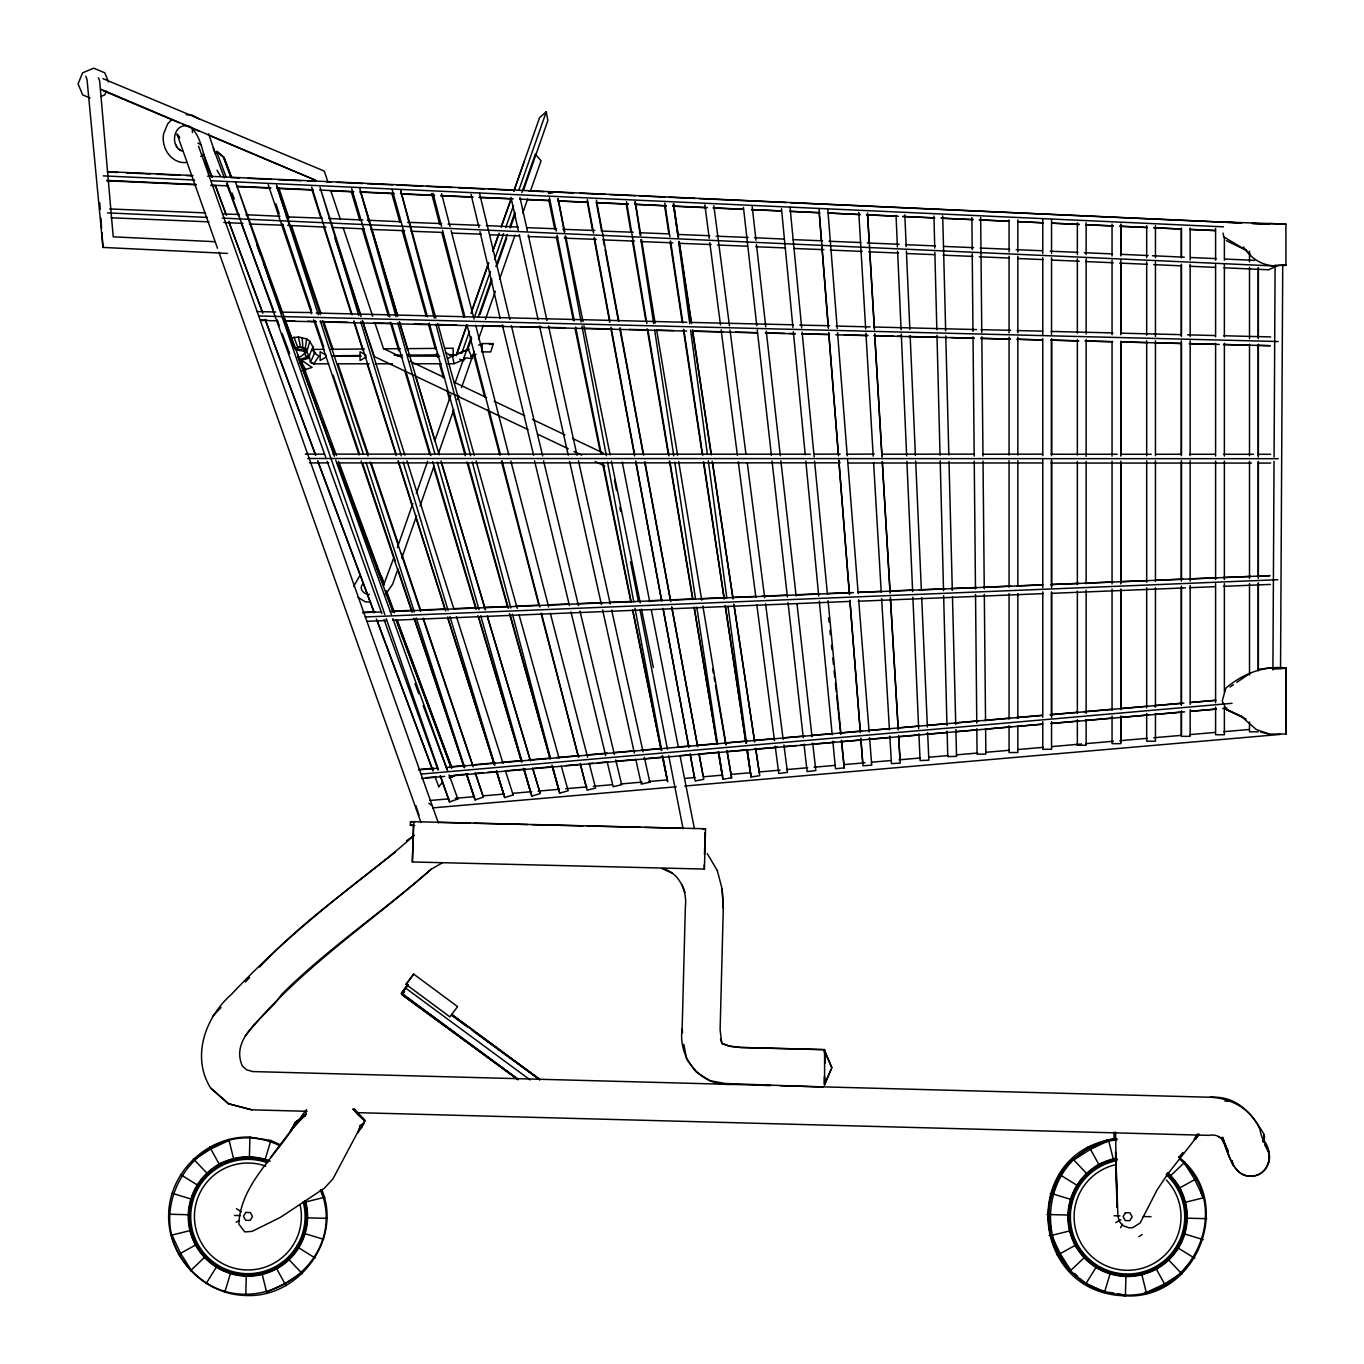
<?xml version="1.0" encoding="UTF-8"?>
<svg xmlns="http://www.w3.org/2000/svg" width="1364" height="1364" viewBox="0 0 1364 1364"><rect width="100%" height="100%" fill="white"/><g stroke="black" fill="none" stroke-linecap="round" stroke-linejoin="round"><path stroke-width="1.5" d="M824.589 1084.209L824.589 1051.184L831.904 1067.688L824.589 1084.209L824.589 1077.816M1009.053 725.648L1009.053 752.536L1017.834 752.536L1017.834 725.648M1009.053 719.254L1009.053 593.579M1009.053 587.185L1009.053 460.691M1009.053 455.116L1009.053 337.147M1009.053 332.884L1009.053 256.193M1009.053 251.931L1009.053 219.979M1017.834 718.453L1017.834 593.579M1017.834 586.384L1017.834 460.691M1017.834 455.116L1017.834 337.147M1017.834 332.884L1017.834 256.193M1017.834 251.931L1017.834 219.979M1042.761 721.641L1042.761 749.296L1051.542 749.296L1051.542 721.641M1042.761 717.379L1042.761 591.84M1042.761 587.594L1042.761 459.924M1042.761 455.661L1042.761 338.63M1042.761 334.368L1042.761 257.779M1042.761 253.516L1042.761 219.468M1051.542 717.379L1051.542 591.84M1051.542 587.594L1051.542 459.924M1051.542 455.661L1051.542 338.63M1086.136 719.766L1086.136 745.256L1077.355 745.256L1077.355 743.926M1086.136 713.389L1086.136 590.186M1086.136 583.826L1086.136 461.424M1086.136 456.36L1086.136 339.534M1086.136 333.975L1086.136 258.819M1086.136 254.574L1086.136 222.707M1112.052 715.947L1112.052 743.636L1120.85 743.636L1120.85 715.947M1112.052 710.371L1112.052 588.992M1112.052 583.928L1112.052 461.22M1112.052 456.156L1112.052 341.153M1112.052 334.76L1112.052 260.234M1112.052 255.972L1112.052 224.037M1120.85 742.306L1120.85 716.765M1120.85 708.24L1120.85 588.992M1120.85 582.599L1120.85 461.22M1120.85 454.826L1120.85 341.972M1120.85 333.447L1120.85 263.184M1120.85 254.659L1120.85 224.855M1146.681 713.508L1146.681 741.215L1155.461 741.215L1155.461 713.508M1146.681 707.933L1146.681 587.816M1146.681 582.24L1146.681 460.81M1146.681 455.729L1146.681 340.693M1146.681 335.118L1146.681 261.871M1146.681 257.608L1146.681 225.657M1181.377 735.026L1181.377 711.633M1181.377 705.256L1181.377 586.162M1181.377 579.785L1181.377 460.691M1181.377 454.314L1181.377 343.728M1181.377 335.22L1181.377 265.042M1181.377 256.534L1181.377 228.896M1190.158 709.502L1190.158 736.355L1181.377 736.355L1181.377 710.832M1190.158 704.455L1190.158 585.361M1190.158 581.098L1190.158 460.691M1190.158 455.627L1190.158 340.795M1190.158 336.533L1190.158 264.224M1190.158 259.978L1190.158 228.078M1224.378 707.081L1224.378 734.736L1215.597 734.736L1215.597 707.081M1224.378 692.179L1224.378 583.673M1224.378 579.427L1224.378 461.083M1224.378 456.019L1224.378 343.268M1224.378 336.874L1224.378 264.548M1224.378 260.285L1224.378 236.893M1249.509 721.965L1249.509 731.803L1258.307 731.803M1249.509 675.112L1249.509 583.536M1249.509 578.455L1249.509 461.322M1249.509 455.747L1249.509 344.188M1249.509 338.613L1249.509 267.514M1249.509 261.939L1249.509 251.283M1258.307 670.048L1258.307 582.718M1258.307 578.455L1258.307 461.322M1258.307 457.059L1258.307 344.188M1258.307 337.795L1258.307 267.514M1258.802 669.366L1269.304 667.951M1114.03 1139.042L1114.047 1132.103M1115.53 1132.137L1117.031 1207.293L1115.53 1151.932M1272.919 669.98L1274.044 461.339M1274.078 457.076L1275.101 265.469M1280.54 668.65L1282.723 265.4M1282.245 265.332L1285.911 265.196L1275.067 265.332M1273.465 669.093L1285.911 668.258L1285.911 734.122L1285.911 667.951C1263.524 665.581 1242.928 673.697 1225.776 688.189L1222.246 701.062L1226.424 709.485L1246.116 719.033M321.768 1189.596C342.586 1239.058 298.972 1298.323 245.776 1295.476L246.321 1274.811M245.776 1295.476C203.389 1294.641 167.278 1256.602 168.659 1214.216C169.511 1171.829 207.55 1135.718 249.919 1137.099L249.39 1157.78L268.333 1161.838M730.916 1084.312C700.721 1086.494 677.755 1058.038 682.153 1028.882L685.359 907.265C687.337 891.033 679.613 873.301 662.921 868.544M722.187 888.987L723.295 908.339L720.107 1029.973L721.761 1043.187L729.535 1046.205L740.413 1047.501L824.589 1049.7L825.169 1063.033M1123.97 1294.709L1123.953 1295.766C1196.45 1301.239 1236.364 1201.837 1178.667 1156.979M1125.965 1275.118L1125.419 1295.8C1028.729 1293.873 1019.471 1151.608 1115.428 1138.752M410.376 825.322L410.479 821.708L413.838 821.674L705.546 828.749L704.387 869.073L412.371 861.963L413.411 825.356L410.376 825.322L414.639 825.425M413.838 821.674L412.371 861.963M704.199 864.964L704.387 869.073M704.489 854.802L705.12 832.415M1263.712 1136.689L1263.354 1142.145L1262.808 1139.247C1273.482 1150.636 1271.367 1173.04 1254.062 1175.99C1231.914 1179.349 1229.186 1150.841 1221.07 1137.542L1223.644 1140.151M482.396 343.558L481.611 351.878L490.75 351.929L493.308 343.609L482.396 343.558L478.645 345.126M328.741 363.83L313.805 363.847L310.463 362.21L309.117 355.987L305.11 349.61L306.627 338.903L298.477 336.993L290.702 338.102M189.647 1212.818L191.83 1199.263L172.052 1193.244M300.592 1118.957L305.485 1115.582L306.457 1109.563M305.434 1223.627L303.865 1233.312L323.66 1239.33M1116.911 1138.787L1108.455 1139.707L1089.324 1147.209L1099.316 1165.299L1087.21 1174.148L1072.991 1159.161C1047.569 1183.458 1041.329 1223.9 1058.089 1254.778L1076.196 1244.803L1074.815 1241.274M1069.615 1211.198L1073.042 1196.126M1184.14 1229.765L1183.509 1233.636L1203.304 1239.637M1184.77 1225.895L1185.384 1222.008M1228.981 1156.689L1222.502 1137.167C1228.163 1152.103 1232.272 1178.888 1253.874 1175.87C1267.787 1173.688 1274.334 1155.12 1264.803 1144.72M1263.49 1141.907L1264.616 1136.706L1263.439 1134.967M306.781 352.065L309.764 341.239L306.627 338.903M364.819 1121.702L364.682 1120.236L361.409 1128.079M224.821 1292.1L230.823 1272.305L240.507 1273.874M264.872 1160.27L270.89 1140.475L280.251 1144.737M1102.982 1292.373L1103.288 1291.367M1118.224 1273.874L1110.466 1272.629L1104.465 1292.407L1085.744 1283.916L1069.342 1270.361M1268.384 1163.287C1273.106 1151.131 1261.206 1141.617 1260.166 1130.074C1252.357 1109.58 1231.249 1098.02 1210.039 1097.253L780.242 1085.71M456.957 352.952L466.778 325.007M472.387 309.031L488.534 263.099M492.745 251.112L498.372 235.137M511.006 199.195L501.168 227.157L511.159 198.82L479.207 197.507M513.802 191.216L524.339 161.259M456.224 355.799L466.88 325.365M471.006 313.567L488.67 263.099M492.813 251.232L499.156 233.125M513.938 190.892L539.564 117.662L546.282 111.763L547.851 120.578L523.64 189.784M546.282 111.763L518.985 189.749M461.765 353.276L469.438 331.35M474.331 317.386L490.375 271.504M494.569 259.552L503.64 233.619M505.72 227.635L513.41 205.691M393.821 557.688L383.455 585.446M397.35 547.629L412.832 503.469M416.361 493.427L427.631 461.305M434.656 441.22L450.853 395.048M455.03 383.131L471.262 336.823M478.27 316.925L491.688 278.614M495.916 266.56L507.169 234.438M509.931 226.629L514.91 212.358M521.883 192.529L535.336 154.132L541.065 160.799L530.494 190.892M467.341 350.667L471.552 338.596M479.992 314.453L491.961 280.268M497.587 264.19L506.743 238.035M510.255 227.993L515.183 213.909M397.538 570.169L392.61 584.218L385.5 594.516M401.749 558.132L416.532 515.984M420.044 505.959L434.11 465.823M438.338 453.786L453.82 409.643M457.332 399.601L458.747 395.594M461.543 387.564L474.229 351.435M478.423 339.397L483.368 325.348M485.465 319.329L495.337 291.231M499.548 279.194L515.029 235.051M522.753 212.972L527.697 198.922M271.214 1156.638L293.874 1126.63L305.741 1114.098L295.408 1122.248L293.874 1126.63C274.386 1157.422 240.456 1185.486 238.819 1224.071L244.77 1231.914L252.084 1231.385L280.643 1217.217L324.359 1188.215L332.952 1178.871L359.891 1128.062M353.702 586.315L359.653 575.949M1053.213 1192.341L1059.589 1175.376L1072.223 1159.877L1089.324 1147.209M442.209 862.901L431.126 869.277C382.159 912.107 327.735 948.526 281.513 994.526C268.231 1015.941 229.084 1036.214 242.4 1066.102L246.543 1069.751L252.579 1071.558L769.637 1085.437M106.29 91.218L104.755 94.9L101.072 96.435M830.932 1069.615L824.436 1085.284L824.436 1076.094M309.117 355.987L312.919 346.882L309.764 341.239M312.919 346.882L314.453 353.259L310.463 362.21L313.873 363.847M195.751 1190.636L198.087 1185.452L206.39 1175.291M292.868 1252.936L299.961 1241.939M1075.395 1190.96L1077.748 1185.776L1086.034 1175.615M1173.705 1251.794L1179.604 1242.263M291.453 1129.75L295.408 1122.248L302.041 1118.395M295.408 1122.248L291.129 1130.159L296.926 1121.396L305.485 1115.582M363.318 583.57C357.862 588.225 364.086 594.875 369.456 594.431M518.013 1079.112L401.698 993.248L407.904 984.638L401.374 993.452L517.894 1079.367M1120.56 1227.651L1122.572 1224.343M206.1 1283.592L217.012 1266.048C203.628 1256.551 191.011 1243.883 190.602 1226.458M1084.261 1283.882L1084.823 1282.995L1080.476 1278.921M1085.744 1283.916L1096.656 1266.372L1101.839 1268.708M313.805 363.847L318.886 356.106L314.453 353.259M291.367 1129.852L296.926 1121.396M1198.615 1134.609L1167.431 1174.421L1157.081 1189.919L1140.134 1222.996L1132.768 1227.651L1129.119 1227.873L1122.862 1225.571L1119.401 1221.513L1117.934 1216.074L1115.667 1156.433M1194.131 1139.111L1197.575 1134.064L1196.518 1135.291M300.029 1118.548L305.434 1110.842M406.046 984.399L413.65 974.101L457.571 1006.598L449.95 1016.896L406.046 984.399L413.667 974.118M408.058 984.655L401.374 993.452L408.007 984.638L405.909 988.32L530.136 1079.913M290.447 1131.029L305.741 1114.098M279.825 1145.675C204.123 1108.881 132.751 1210.039 191.165 1270.089C247.276 1330.77 351.145 1267.224 320.779 1189.954M1117.048 1139.81C1035.293 1148.437 1026.154 1268.691 1104.772 1291.418C1182.486 1316.09 1241.632 1212.272 1179.536 1159.025M1184.378 1269.304L1189.493 1263.03M1178.854 1157.405L1182.912 1152.461M438.714 786.738L442.277 782.561M300.148 1118.702L303.729 1114.541M244.974 1036.333C297.233 970.622 368.689 924.298 431.143 869.277M298.477 357.692C319.057 347.172 279.518 348.246 304.36 351.162M171.745 119.503L167.636 123.936L163.527 133.979A27.024 27.024 0 0 0 165.266 148.574C168.642 156.911 176.877 163.424 186.169 162.538M212.46 1016.538L221.036 1007.536M245.35 982.012L249.629 977.511M259.637 967.042C305.707 917.102 363.949 880.104 414.332 835.211L406.489 840.77M190.414 1270.805L205.401 1256.568L203.185 1253.55M1068.575 1271.078L1070.314 1269.424M1085.045 1256.892L1070.058 1271.129C1045.677 1245.895 1041.261 1205.247 1059.589 1175.376L1058.703 1174.813M1169.954 1176.314L1184.941 1162.094M193.347 1158.837L207.567 1173.841L219.007 1163.799L233.79 1159.451L247.43 1157.985M286.713 1259.995L276.687 1268.776L269.305 1270.941M1087.21 1174.148L1098.651 1164.123L1117.321 1159.349M200.747 156.4L203.406 154.251M395.56 851.989C338.119 896.182 281.069 941.228 231.471 994.356C205.418 1017.033 191.045 1056.691 210.602 1087.995L228.129 1103.681L251.76 1109.836L307.088 1111.302M207.567 1173.841L219.655 1164.992L224.958 1162.912M279.057 1265.383L276.04 1267.599L286.031 1285.689M282.092 1263.166L286.628 1259.842M1161.736 1263.49L1155.683 1267.906L1165.674 1286.013M1230.004 687.03L1233.414 684.694M1236.79 682.375L1250.413 673.049M194.063 1159.605L210.84 1148.982L229.067 1140.389M301.649 1272.97L284.871 1283.592L266.645 1292.185M1073.707 1159.929L1090.484 1149.306L1108.71 1140.713M1181.292 1273.294L1164.515 1283.916L1146.289 1292.492M326.218 357.01L320.131 360.539L320.131 351.742L326.218 355.254M366.132 357.01L360.045 360.539L360.045 351.742L366.132 355.254M447.392 358.766L451.961 356.14L445.875 352.628M178.445 1254.454L196.552 1244.479L200.968 1250.532M1056.623 1254.744L1058.72 1253.584M1180.184 1191.948L1178.803 1188.419L1196.91 1178.445M236.091 1222.246L239.484 1220.405M1115.735 1222.57L1120.833 1219.808M301.973 370.616L312.1 367.428L303.524 361.596L299.432 363.08M447.682 363.728L454.059 363.728L452.49 356.123L467.63 349.44M454.059 363.728L465.073 358.988M470.58 356.618L476.087 354.248M294.931 348.673L299.364 346.797L306.832 348.962M452.49 356.123L469.301 349.048M449.148 777.736L454.042 775.69M449.506 777.736L454.4 775.69M449.847 777.088L453.939 775.4M450.205 777.088L454.604 775.383M449.813 777.719L454.724 775.69M228.487 1161.531L233.79 1159.451L228.811 1139.383M266.884 1293.191L261.922 1273.124L265.451 1271.742M1105.351 1141.412L1088.353 1148.079L1087.841 1147.158M1164.191 1285.979L1145.061 1293.481L1144.805 1292.458M440.18 775.86L449.54 801.913L457.827 798.98L457.383 797.718M466.266 773.678L475.081 799.901L483.402 797.105L475.218 772.894M496.394 771.206L504.731 797.565L513.12 794.922L512.711 793.66M299.483 360.983L309.509 357.965M523.947 769.569L531.807 796.082L540.229 793.592L532.932 769.108M261.922 1273.124L265.622 1272.032M1143.407 1272.902L1156.348 1269.1L1167.789 1259.057L1182.008 1274.044M305.11 349.61L300.438 346.968L295.34 348.059L292.203 343.353M299.483 359.38L308.383 356.839M552.284 766.432L559.7 793.132L568.174 790.779L561.303 766.193M170.943 1235.324L191.011 1230.362L194.472 1239.177M304.683 1202.213L324.768 1197.251M1049.104 1235.614L1051.439 1235.034M1050.587 1235.648L1070.672 1230.686L1069.41 1218.973M1204.412 1197.575L1184.327 1202.536L1185.384 1212.289M823.856 1049.786L824.743 1053.366M649.588 780.924L649.878 782.22L641.285 784.112L635.76 759.237M489.437 344.461L493.308 343.609M548.584 193.535L552.897 192.648M718.385 751.956L722.954 779.253L731.616 777.804L727.063 750.575M746.978 749.654L751.07 776.986L759.765 775.69L755.639 748.342M254.113 1273.959L259.978 1273.328M1135.718 1274.078L1141.566 1273.447L1146.527 1293.515M841.571 740.396L844.231 767.898L835.484 768.733L832.824 741.163M418.629 769.518L433.479 768.222M450.427 766.756L465.26 765.477M471.62 764.914L494.944 762.885M501.304 762.34L522.497 760.498M528.857 759.953L550.067 758.111M556.427 757.549L579.734 755.537M586.094 754.974L607.287 753.133M613.647 752.587L634.857 750.746M641.216 750.183L660.295 748.529M677.243 747.063L689.962 745.955M696.322 745.409L717.515 743.568L696.765 607.065M726.006 742.834L747.199 740.993M753.559 740.43L774.752 738.589M783.243 737.856L804.436 736.014M810.796 735.469L831.989 733.627M840.463 732.894L861.673 731.053M868.033 730.49L889.226 728.649M897.7 727.916L918.91 726.074M927.384 725.341L946.463 723.687M954.936 722.954L978.261 720.925M984.62 720.38L1010.059 718.163M1016.419 717.617L1041.857 715.401L446.181 767.489M1050.331 714.668L1077.884 712.264M1084.244 711.718L1111.796 709.331M1120.287 708.598L1147.84 706.194M1154.2 705.648L1181.753 703.244M418.612 769.893L437.691 768.222M1050.331 714.77L1183.867 703.108M421.442 774.053L1232.067 703.312M425.756 777.719L436.361 776.798M455.44 775.144L468.159 774.036M474.519 773.49L482.992 772.757M487.238 772.382L497.826 771.461M506.317 770.728L525.396 769.074M533.87 768.324L552.949 766.67M565.668 765.562L578.387 764.471M588.975 763.55L593.221 763.175M597.466 762.817L608.054 761.896M616.545 761.146L635.624 759.492M644.098 758.759L663.177 757.105M680.125 755.639L688.615 754.889M699.203 753.968L718.282 752.314M726.773 751.581L747.966 749.74M754.326 749.194L777.651 747.165M784.01 746.62L796.729 745.511M800.958 745.136L805.203 744.778M811.563 744.215L834.87 742.187M841.23 741.641L860.309 739.987M868.8 739.254L889.993 737.413M898.467 736.679L919.677 734.838M926.037 734.275L947.23 732.434M955.704 731.701L976.897 729.859M987.502 728.939L1010.826 726.91M1017.186 726.364L1042.625 724.148L449.063 776.065M1051.098 723.414L1078.651 721.027M1085.011 720.465L1112.564 718.078M1121.055 717.345L1148.607 714.958M1154.967 714.395L1182.52 712.008M421.493 778.469L444.817 776.423M1051.098 723.517L1184.634 711.855M1222.792 708.53L1227.037 708.155M429.865 800.498L448.978 798.844M455.337 798.298L474.45 796.644M504.168 794.053L482.941 795.894L475.524 773.644M512.659 793.319L531.755 791.666M538.132 791.12L559.359 789.279M565.719 788.716L586.946 786.892M593.323 786.329L612.419 784.675M620.91 783.942L642.137 782.101M648.514 781.555L667.61 779.884M684.592 778.418L695.214 777.497M703.705 776.764L722.801 775.11M731.292 774.377L750.405 772.723M758.896 771.973L780.123 770.149M786.499 769.586L807.727 767.744M814.086 767.199L835.314 765.357M843.804 764.624L865.032 762.783M871.408 762.237L890.504 760.566M898.995 759.833L920.223 757.992M928.714 757.259L947.827 755.605M956.317 754.872L977.545 753.03M986.036 752.297L1009.377 750.268M1017.868 749.535L1043.341 747.319M1051.832 746.585L1081.55 744.011M1085.795 743.653L1113.399 741.249M1119.759 740.703L1147.363 738.316M1153.739 737.754L1181.326 735.367M1189.817 734.633L1215.29 732.417M1223.781 731.684L1249.254 729.484M432.627 807.897L676.305 786.772M684.779 786.039L1280.182 734.429M1269.304 668.258L1272.987 668.053M362.619 612.317L375.373 611.788M394.503 611.021L413.616 610.254M419.993 609.998L445.499 608.958M454.007 608.617L477.383 607.679M483.76 607.423L507.135 606.468M515.626 606.128L539.002 605.19M547.51 604.832L568.754 603.979M577.262 603.638L602.752 602.615M609.128 602.342L630.39 601.49M649.52 600.723L662.256 600.194M670.764 599.853L694.14 598.915M700.516 598.66L726.023 597.62M732.4 597.364L755.775 596.426M762.135 596.17L787.642 595.13M796.15 594.789L819.525 593.852M828.016 593.511L851.392 592.556M857.768 592.3L881.144 591.362M889.652 591.021L913.028 590.066M919.404 589.811L944.911 588.788M951.288 588.515L976.777 587.492M983.154 587.236L1010.775 586.111M1017.152 585.855L1042.659 584.832M1051.167 584.491L1078.788 583.366M1085.164 583.11L1112.785 582.002M1121.293 581.661L1146.783 580.621M1155.291 580.28L1182.912 579.154M1189.289 578.899L1216.927 577.79M1223.303 577.535L1250.924 576.409M1257.301 576.154L1270.054 575.642L1051.15 584.576M362.585 612.692L381.715 611.907M390.206 611.566L853.506 592.641M857.751 592.47L1042.659 584.917M365.228 616.971L1277.846 579.7M367.223 621.285L386.353 620.518M392.73 620.245L849.653 601.422M858.144 601.251L1043.051 593.613M1051.542 593.357L1185.418 587.884M1189.681 587.713L1215.171 586.656M1223.679 586.332L1270.43 584.423M1285.911 733.985L1269.287 734.105L1260.66 732.11M702.187 828.783L705.546 828.749M313.771 349.44L324.342 349.355M330.668 349.303L364.461 348.996M383.455 348.843L400.351 348.69M406.694 348.638L436.241 348.383M444.698 348.297L453.138 348.229L453.206 354.725L448.978 354.759M309.611 355.987L305.383 356.021L305.331 349.525M332.833 355.782L360.284 355.544M394.077 355.237L402.516 355.169M408.859 355.117L438.424 354.862M1274.829 668.002L1285.911 667.951L1280.37 667.951L1283.098 667.968M1280.387 265.332C1265.246 267.838 1251.47 259.637 1243.525 246.918M1285.911 265.332L1281.751 265.332L1285.911 265.332L1285.911 224.088L1223.832 222.025M333.72 356.106L361.29 356.106M397.35 356.106L401.596 356.106M407.955 356.106L439.771 356.123M337.181 363.83L369.098 363.796M375.424 363.796L392.457 363.779M413.684 363.762L441.305 363.745M305.314 454.11L324.479 454.127M333.004 454.127L810.352 454.212M814.615 454.212L840.207 454.042M846.567 454.212L874.29 454.076M882.798 454.229L974.442 454.127M982.95 454.246L1042.642 454.161M1051.15 454.246L1117.201 454.263M1121.464 454.263L1151.301 454.28M1155.564 454.28L1181.139 454.246M1189.664 454.28L1215.239 454.263M1223.747 454.28L1253.584 454.297M1257.847 454.297L1270.634 454.297M307.752 458.509L1278.239 458.696M309.577 462.908L328.741 462.908M337.266 462.908L840.207 462.839M848.698 463.01L1042.642 462.959M1051.15 463.044L1251.453 463.078M1257.847 463.078L1270.634 463.078M256.551 311.521L275.716 312.015M282.109 312.168L311.998 312.561M316.192 313.021L686.876 322.313M793.439 324.803L691.139 322.416L679.084 242.622M799.798 325.126L829.653 325.723M836.013 326.047L870.096 326.9M874.358 327.002L976.624 329.559M980.869 329.662L1010.724 330.327M1017.101 330.582L1042.676 331.128M1051.184 331.435L1112.973 332.918M1121.481 333.191L1181.139 334.657M1187.515 334.845L1215.222 335.527M1223.747 335.749L1270.617 336.925M258.887 315.988L1278.102 341.512M260.643 320.046L267.037 320.216M284.07 320.642L294.726 320.915M307.497 321.239L316.022 321.461M322.416 321.614L347.973 322.262M373.548 322.91L390.581 323.353M414.025 323.95L428.927 324.325M437.452 324.547L456.616 325.024M482.191 325.672L503.487 326.218M520.537 326.661L541.832 327.19M548.226 327.36L565.259 327.786M584.44 328.281L612.129 328.98M629.179 329.406L648.343 329.9M656.868 330.122L673.901 330.548M693.082 331.043L722.903 331.793M735.69 332.117L756.986 332.663M765.511 332.884L784.675 333.362M788.938 333.481L795.331 333.634M801.725 333.805L829.414 334.504L801.691 333.975M844.333 334.879L867.76 335.476M874.154 335.646L893.318 336.124M897.58 336.243L901.843 336.345M908.236 336.499L938.057 337.266M950.844 337.59L974.271 338.187L874.136 335.783M1010.485 339.107L980.665 338.34L1010.468 339.193M1078.651 340.829L1050.962 340.13L1078.651 340.915M1110.603 341.648L1085.045 341L1112.734 341.767M1121.259 341.921L1146.817 342.569M1155.342 342.79L1180.9 343.438M1189.425 343.66L1215 344.308M1249.083 345.177L1223.508 344.512L1270.378 345.706L1257.591 345.382M260.575 320.421L277.625 320.847M284.019 321L315.971 321.802M320.233 321.921L686.655 331.094M693.048 331.247L756.952 332.85M765.477 333.072L795.297 333.805M835.774 334.828L867.743 335.629M1121.259 341.972L1180.9 343.472M1189.425 343.677L1219.245 344.427M410.479 821.708L414.741 821.81M438.168 822.373L470.103 823.157M474.365 823.259L527.595 824.538M531.858 824.64L582.957 825.885M587.219 825.987L640.449 827.283M644.695 827.385L683.023 828.306M824.572 1049.615L741.095 1047.433L729.501 1046.205L722.187 1043.767L720.533 1039.163M356.021 1112.615L1208.998 1135.36C1221.752 1132.99 1226.031 1143.782 1228.435 1153.791M1114.098 1215.75L1119.895 1215.904M1143.117 1216.518L1151.011 1216.722M1046.836 1214.489L1068.984 1215.068M1186.015 1218.137L1206.697 1218.683M234.455 1215.443L240.252 1215.597M168.659 1214.216L189.34 1214.761M306.371 1217.813L327.036 1218.359M370.599 602.036L365.382 601.882L358.067 597.381M754.019 1084.994L770.796 1085.505M1269.304 223.525L1285.911 224.088M823.259 1087.074L725.034 1083.459L709.723 1080.629L696.186 1071.951L686.672 1059.299L683.841 1044.295M107.551 171.659L192.682 175.513M207.567 176.178L1241.769 222.98L790.643 202.725M107.568 172.035L118.208 172.512M126.733 172.887L150.125 173.944M156.519 174.234L179.929 175.274M186.305 175.564L192.699 175.854M230.993 177.576L239.501 177.951M248.026 178.343L271.419 179.4M277.813 179.673L301.222 180.73M307.599 181.02L316.107 181.395M326.746 181.872L331.009 182.077M337.385 182.35L362.926 183.509M367.189 183.697L392.713 184.839M396.975 185.027L422.516 186.186M426.762 186.374L452.302 187.516M458.679 187.806L484.22 188.948M488.483 189.136L514.006 190.295M528.908 190.96L543.81 191.625M548.055 191.812L573.596 192.972M579.973 193.245L605.514 194.404M609.776 194.592L635.3 195.734M639.563 195.922L665.103 197.081M669.349 197.269L694.89 198.411M699.135 198.598L786.397 202.52M103.238 175.871L194.643 180.031M211.659 180.798L1223.491 226.85M106.784 180.406L196.16 184.447M211.062 185.129L228.078 185.896M236.603 186.288L270.652 187.823M277.028 188.113L313.209 189.749M319.585 190.039L353.634 191.574M360.028 191.864L394.06 193.398M400.453 193.688L434.502 195.24M440.879 195.529L472.797 196.962M479.19 197.251L513.239 198.803M519.616 199.093L549.402 200.44M557.927 200.815L587.713 202.162M596.221 202.554L628.139 204.003M666.45 205.725L634.533 204.293L666.45 205.93M672.827 206.015L706.876 207.567M713.27 207.84L743.056 209.204M751.564 209.579L781.367 210.926L751.581 209.749M819.662 212.665L789.875 211.318L819.679 212.801M860.087 214.489L828.17 213.04L860.104 214.625M898.399 216.228L866.481 214.779L896.284 216.245M902.661 216.416L934.579 217.865M972.873 219.587L940.955 218.155L972.89 219.689M1043.102 222.775L1017.561 221.616L1043.102 222.843M1085.659 224.702L1113.331 225.947L1085.659 224.753M1147.38 227.481L1119.708 226.236L1147.38 227.532M1189.937 229.408L1215.46 230.567L1189.937 229.442M106.801 180.781L196.177 184.805M211.079 185.47L215.341 185.657M236.62 186.612L270.652 188.147M277.045 188.437L313.226 190.056M330.241 190.824L353.651 191.881M360.028 192.154L394.077 193.688M402.585 194.08L434.519 195.512M440.896 195.785L472.814 197.234M528.141 199.707L549.419 200.661M557.927 201.054L587.731 202.384M596.239 202.776L628.156 204.208M672.844 206.22L706.893 207.737M713.27 208.027L743.073 209.374M902.661 216.535L934.579 217.967M109.7 208.948L205.435 212.903M222.485 214.012L239.484 214.438M245.878 214.728L279.927 216.262M286.321 216.876L322.484 218.189M328.86 218.479L362.909 220.013M367.172 220.218L401.221 221.752M407.614 222.315L441.646 223.577M448.04 224.139L479.958 225.316M486.334 225.606L518.252 227.055M526.777 227.669L556.563 228.777M562.957 229.305L594.857 230.516M601.251 231.028L633.169 232.255M639.563 232.733L669.349 233.892M677.857 234.455L709.774 235.716M716.168 236.177L748.086 237.455M754.462 237.728L784.249 239.092M792.774 239.621L822.56 240.814M828.954 241.24L860.855 242.553M867.248 242.963L899.166 244.275M905.56 244.685L935.346 245.912M943.854 246.407L973.64 247.651M980.034 248.043L1009.82 249.288M1016.214 249.663L1041.738 250.737M1050.263 251.198L1077.918 252.374M1084.295 252.715L1111.967 253.909M1120.475 254.301L1148.147 255.545M1152.392 255.733L1184.31 257.182M1190.704 257.506L1216.228 258.631M1224.753 259.024L1254.539 260.353M107.483 212.869L207.396 217.422M222.281 218.104L1276.636 266.082L1268.673 269.782L1223.985 267.787M111.064 217.78L208.931 221.838M223.832 222.52L242.98 223.389M249.373 224.003L283.405 225.213M287.668 225.401L325.979 227.14M332.356 227.43L364.273 228.862M370.667 229.442L404.716 230.704M411.11 231.266L443.01 232.426M451.535 233.091L481.322 234.165M489.847 234.796L519.616 235.904M528.141 236.518L557.927 237.626M564.321 238.154L596.221 239.365M602.615 239.876L634.533 241.104M640.927 241.581L672.827 242.826M679.221 243.303L711.138 244.565M717.532 245.026L747.319 246.202M755.827 246.748L785.613 247.941M794.138 248.47L823.924 249.663M830.318 250.089L862.219 251.402M868.612 251.811L898.399 253.039M906.924 253.534L934.579 254.676M943.087 255.17L972.873 256.398M979.267 256.79L1009.053 258.035M1017.578 258.512L1043.102 259.586M1051.61 260.047L1079.282 261.223M1085.659 261.564L1113.331 262.758M1119.708 263.099L1147.38 264.292M1153.756 264.633L1181.429 265.844M1189.937 266.253L1215.46 267.378M215.239 241.718L113.212 236.825L99.674 81.124L98.481 77.799M85.813 76.231L87.04 79.658L102.982 247.43L227.464 253.414M1224.94 1101.106L1228.674 1101.294M186.254 114.695L192.068 115.105L199.877 119.282M463.828 357.845L472.592 358.527L468.807 350.599M188.113 126.034C173.245 122.794 169.375 146.852 182.452 151.182M1210.073 1097.253C1237.847 1095.531 1251.76 1113.979 1264.36 1134.831M249.919 1137.099L270.89 1140.475M1109.495 1292.373L1113.638 1293.038M1117.764 1293.72L1121.907 1294.385M251.794 1109.836L228.811 1103.8L210.602 1087.995M1051.695 1193.568L1071.473 1199.587M1050.212 1193.534L1052.514 1194.233M459.668 359.261L463.811 360.71M1269.287 734.105L1256.193 729.45L1241.121 716.219M90.024 97.952L82.641 94.9L78.055 83.835L82.641 72.786L93.707 68.2L104.755 72.786L108.574 81.993M102.965 78.635L324.257 171.063L327.616 181.139M103.204 90.74L179.196 122.777M183.083 124.414L198.684 130.995M208.419 135.104L315.578 180.27L100.561 89.103M1105.3 1270.276L1110.466 1272.629M218.752 1266.832L222.196 1268.401M1084.823 1282.995L1101.447 1290.532M662.222 868.612L672.077 873.113M1226.424 709.485L1241.138 716.219M1226.441 709.485L1243.439 717.566M402.585 357.675L383.472 348.604L374.725 322.364M410.223 361.307L444.596 377.658M454.144 382.193L486.624 397.623M494.262 401.255L524.816 415.781M532.454 419.413L564.935 434.843M572.573 438.475L603.144 453.001M527.97 429.575L374.401 356.584L362.364 320.523M537.569 434.144L568.277 448.739M574.039 451.467L581.729 455.116M595.164 461.509L604.764 466.079M1226.424 240.695L1246.15 250.226L1250.464 254.693M1218.495 1136.758L1222.025 1138.514L1221.104 1137.644M197.933 143.032L201.173 144.806M189.63 126.17C204.43 138.275 202.213 162.163 212.375 177.473L203.458 153.501M408.143 354.384L411.195 356.14M1246.15 250.226L1223.73 236.893L1223.065 233.091M236.432 1208.726L241.377 1211.744M1177.251 1247.446L1194.813 1258.358M1060.186 1174.864L1077.748 1185.776M297.608 1247.122L315.169 1258.034M180.542 1174.54L198.087 1185.452M357.01 1112.836L364.682 1120.236L352.833 1109.034L364.614 1120.168L358.732 1114.439M428.876 803.328L432.115 805.681M468.415 1027.399L451.382 1014.952L468.329 1027.45M471.825 1029.888L539.939 1079.725M516.683 1078.583L402.107 994.765L404.528 991.44L402.107 994.765L518.115 1079.828M473.41 1031.184L539.633 1079.725M451.637 1014.594L539.667 1079.504M451.808 1014.373L539.718 1079.282M312.765 350.684L315.698 353.02M1086.494 1258.085L1096.656 1266.372M178.479 148.778L180.389 150.347M357.317 1114.32L364.853 1120.679M226.1 177.064L216.569 151.506L223.867 157.457L231.283 177.371M1074.661 1273.499L1077.56 1276.21M288.145 1258.733L302.365 1273.737M378.817 573.801L382.21 577.466L383.591 583.042M354.265 1108.71L363.966 1119.725M1083.783 1255.46L1075.003 1245.451L1070.672 1230.686M177.013 133.962L179.451 137.15M179.69 137.832L177.252 134.644L177.61 135.65M1178.803 1188.419L1171.062 1177.831L1179.979 1187.771L1181.616 1193.312M1076.196 1244.803L1083.937 1255.374M1059.879 1255.17L1062.198 1258.341M1267.821 1149.17L1265.042 1144.873L1269.338 1153.876M1226.151 1147.482L1228.231 1150.705M1184.191 1162.81L1194.796 1179.587L1203.389 1197.814M1070.808 1270.396L1060.186 1253.618L1051.61 1235.392M191.165 1270.089L180.542 1253.294L171.966 1235.068M707.234 853.574L717.225 870.42M217.047 170.244L220.627 176.297M301.529 362.278L305.894 370.173M209.681 1146.885L219.655 1164.992M175.547 144.294L176.826 146.715M320.301 1190.209L323.745 1197.507M824.436 1050.024L831.75 1067.654M1200.678 1191.795L1202.929 1197.524M1182.946 1199.007L1184.327 1202.536L1183.253 1198.854M682.068 884.81L685.052 892.431M231.607 177.354L224.173 157.457L217.234 151.506L217.984 153.518M256.875 245.145L260.592 255.119M263.559 263.082L282.16 312.97M284.377 318.903L291.095 336.908M297.761 354.776L299.279 358.834M314.112 398.629L316.38 404.716M322.296 420.555L326.047 430.649M330.463 442.482L334.231 452.575M338.647 464.408L343.899 478.508M346.814 486.351L353.566 504.441M354.998 508.278L383.318 584.218M386.967 593.988L392.985 610.151M397.367 621.899L451.74 767.71M267.719 275.051L272.936 289.032M275.886 296.977L281.103 310.975M284.07 318.903L290.771 336.908M341.358 472.524L343.592 478.508M349.542 494.467L353.259 504.441M357.709 516.41L362.926 530.374M365.893 538.354L372.594 556.29M374.077 560.28L380.778 578.234M386.506 593.63L392.679 610.151M397.64 623.484L451.433 767.71M223.508 157.457L230.925 177.371M288.162 330.855L294.88 348.877M297.829 356.771L334.299 454.587M337.232 462.43L393.054 612.146M395.952 619.904L451.075 767.71M216.927 151.506L217.677 153.518M216.569 151.506L217.319 153.518M232.05 193.023L234.284 199.008M415.014 683.654L418.731 693.628M423.181 705.597L446.983 769.415M208.641 133.808L215.427 153.893M213.21 147.892L224.344 177.849M226.56 183.85L238.444 215.802M241.411 223.781L273.329 309.662M277.045 319.653L279.262 325.638M282.229 333.634L289.662 353.6M225.742 213.432L215.341 185.47L226.458 215.427M262.144 311.299L228.709 221.411L262.826 313.311M315.63 455.099L265.093 319.278L315.561 455.133M317.829 461.1L374.316 612.896L317.744 461.134M377.231 620.876L433.002 770.677M376.379 618.949L432.848 770.762M434.997 776.747L438.782 786.738M304.087 367.973L336.431 455.508M338.63 461.475L384.222 584.815M386.421 590.783L394.503 612.675M397.453 620.637L451.842 767.847M293.976 336.976L297.744 347.36M334.333 456.241L235.392 181.668L384.887 614.618M335.783 460.248L391.383 614.584M392.832 618.591L447.716 770.916M449.165 774.923L457.827 798.98M227.123 182.861L325.74 457.315M327.172 461.322L381.886 613.595M384.034 619.597L438.032 769.859M198.547 146.136L438.338 822.935M217.507 248.265L177.49 135.343M218.905 252.238L420.896 822.322M386.268 618.659L438.424 769.688M440.504 775.724L449.54 801.913M276.551 185.385L320.25 314.59M322.296 320.642L368.024 455.917M370.087 461.97L420.606 611.379M423.334 619.444L473.172 766.824M278.819 187.925L288.998 218.223M291.708 226.288L320.881 313.14M323.592 321.222L333.089 349.491M337.829 363.642L368.348 454.519M371.076 462.601L398.203 543.384M401.596 553.494L420.589 610.049M423.3 618.114L472.814 765.562M268.214 184.703L311.623 313.788M313.652 319.841L359.09 454.979M361.136 461.032L411.996 612.317M414.042 618.369L464.22 767.625M330.992 191.233L340.403 219.485M343.097 227.549L372.713 316.312M334.964 238.376L361.034 316.516M275.869 203.748L279.245 213.824M282.604 223.918L311.589 310.634M314.948 320.711L323.711 346.916M333.14 375.151L359.431 453.803M362.79 463.879L395.134 560.689M397.828 568.754L411.979 611.106M414.69 619.171L463.879 766.38M466.573 774.445L473.973 796.627M415.884 805.681L418.987 815.229M1231.726 1160.679L1233.244 1165.368M276.517 185.385L318.323 314.76M320.284 320.813L363.387 454.229M365.995 462.311L414.332 611.907M416.293 617.977L464.63 767.557M466.59 773.627L475.081 799.901M1231.897 1160.594L1233.414 1165.299M360.608 314.965L320.063 187.38L358.817 315.527M362.534 321.034L404.903 455.167M406.932 460.776L453.956 609.214M456.48 616.716L503.026 763.26M505.396 770.626L513.12 794.922M311.93 189.818L320.949 218.223M323.524 226.339L351.196 313.55M353.77 321.665L362.773 350.071M367.274 364.256L396.225 455.542M398.169 461.629L412.32 506.249M416.173 518.422L445.141 609.691M447.716 617.807L494.041 763.857M496.615 771.973L503.691 794.274M311.691 186.97L352.1 314.777M354.009 320.864L396.344 454.741M398.271 460.827L445.721 610.936M447.648 617.022L494.467 765.119M360.676 321.614L401.306 455.866M403.147 461.97L448.091 610.441M449.932 616.545L494.876 765.034M496.735 771.12L504.731 797.565M360.966 193.449L369.491 221.957M371.912 230.107L397.47 315.664M399.294 321.768L407.819 350.292M415.73 376.771L434.587 439.924M441.288 462.328L485.09 608.992M487.528 617.142L530.119 759.731M532.557 767.881L539.854 792.313M351.332 191.864L359.84 220.388M362.278 228.538L388.433 316.124M390.275 322.228L398.782 350.753M404.869 371.127L429.813 454.638M433.462 466.863L476.053 609.452M477.877 615.556L521.696 762.22M523.52 768.324L530.818 792.774M397.845 316.141L359.516 187.601L396.054 316.67M399.669 322.262L439.225 454.877M441.049 460.998L485.465 609.947M487.289 616.068L530.494 760.942M351.69 188.471L389.763 316.925M391.587 323.046L430.871 455.576M432.678 461.697L476.207 608.497M478.611 616.647L521.525 761.419M397.794 322.808L434.928 453.939M437.247 462.14L479.02 609.64M480.759 615.795L521.935 761.248M524.27 769.449L531.807 796.082M435.849 318.136L400.624 190.449L434.264 317.983M437.793 323.626L474.28 455.44M476.104 460.913L517.28 608.429M518.985 614.567L559.018 757.992M391.809 193.415L399.84 222.11M402.124 230.311L426.233 316.38M428.518 324.581L435.406 349.167M436.565 353.276L437.708 357.368M439.43 363.523L443.436 377.862M446.881 390.155L449.762 400.402M452.626 410.649L465.243 455.747M466.965 461.885L507.698 607.406M509.42 613.544L550.169 759.066M551.891 765.204L558.78 789.807M392.15 189.579L427.478 316.857M429.2 323.012L465.67 454.4M467.937 462.618L508.414 608.361M510.119 614.533L550.016 758.231M717.276 870.385L722.119 889.004L723.329 908.339M435.883 324.155L470.648 455.798M472.268 461.97L510.818 608.003M512.455 614.175L550.476 758.162M552.642 766.38L559.7 793.132M441.544 193.586L450.069 226.509M451.126 230.618L474.058 319.057M475.661 325.229L508.857 455.013M510.835 460.981L548.686 607.014M550.289 613.169L587.611 757.156M589.197 763.328L595.608 788L587.1 790.199L580.194 763.448M431.638 193.5L439.685 224.412M441.834 232.647L463.845 317.113M473.513 354.197L484.783 397.47M488.005 409.831L499.804 455.15M501.423 461.339L538.985 605.548M541.133 613.8L578.166 755.963M580.314 764.198L586.23 786.858M433.036 193.364L441.527 226.305M442.584 230.414L464.902 316.857M467.034 325.092L500.503 454.741M502.088 460.913L539.803 607.031M541.406 613.203L578.592 757.276M1108.455 1139.707L1113.433 1159.775M1106.988 1139.656L1107.227 1140.679M479.565 193.364L509.88 319.483M511.364 325.689L542.667 455.934M543.588 460.913L578.489 605.616M579.956 611.004L614.397 754.445M615.727 759.867L621.694 784.675L613.152 786.738L607.185 761.879M471.023 194.302L478.969 227.447M479.958 231.59L500.128 318.255M502.327 324.803L533.631 455.303M534.552 460.896L569.453 605.599M570.953 611.805L605.701 755.656M519.974 197.524L527.339 230.687M528.26 234.847L546.964 320.506M548.533 326.064L577.006 455.303M578.472 460.844L610.254 603.911M611.635 610.117L643.109 751.888M644.337 757.327L649.878 782.22M510.937 197.354L518.303 230.516M519.224 234.676L538.115 319.67M539.496 325.894L568.225 455.235M569.606 461.458L601.388 604.508M602.598 609.947L634.379 753.013M564.815 231.948L558.047 198.598L564.27 232.05M565.668 236.108L583.042 321.546M583.877 325.723L610.151 454.928M611.413 461.168L640.228 602.888M641.489 609.128L653.356 667.49M548.754 199.894L554.705 229.016M556.41 237.353L573.409 320.591M575.114 328.912L600.194 451.689M602.735 464.169L630.799 601.507M632.487 609.827L660.977 749.245M662.256 755.503L667.354 780.464M549.436 197.712L556.188 231.079M557.024 235.256L574.329 320.779M575.608 327.036L601.354 454.28M603.041 462.618L631.31 602.377M632.998 610.714L661.284 750.473M662.546 756.73L667.61 781.76L662.904 756.679M622.24 462.072L649.707 601.643M651.344 609.981L678.419 747.472M680.056 755.792L694.395 828.698M614.482 480.162L616.545 490.597M619.836 507.289L620.654 511.466M630.509 561.559L638.318 601.2M639.955 609.555L667.49 749.382M668.718 755.656L683.091 828.698M298.477 336.993L300.438 346.968M565.054 236.245L581.166 321.938M581.951 326.115L606.315 455.695M607.492 461.97L633.817 602.018M634.993 608.276L661.728 750.422M596.562 203.679L601.609 230.84M603.553 241.275L604.337 245.452M605.122 249.629L618.335 320.642M619.887 328.997L643.228 454.314M644.78 462.669L670.457 600.518M671.617 606.792L697.669 746.722M699.238 755.076L703.125 775.963M587.151 201.105L592.59 230.345M594.141 238.7L609.708 322.245M610.867 328.519L634.584 455.917M635.76 462.191L661.421 600.024M662.972 608.378L688.649 746.227M690.201 754.582L694.481 777.565M596.409 200.116L618.881 321.393M620.04 327.667L643.689 455.235M644.848 461.492L670.815 601.609M671.975 607.884L697.55 745.886M699.101 754.258L703.756 779.356L695.111 780.958L690.082 753.763M587.373 199.621L593.579 233.073M594.363 237.251L609.861 320.898M611.021 327.172L634.652 454.741M635.829 461.015L661.779 601.115M663.33 609.486L688.905 747.489M712.571 668.735L713.304 672.929M714.037 677.124L714.77 681.318M715.503 685.512L725.75 744.25M726.859 750.541L731.616 777.804M635.215 201.787L640.824 235.307M641.523 239.484L655.129 323.149M656.596 329.559L677.635 455.235M678.692 461.526L701.744 600.194M702.869 606.042L726.108 745.017M626.553 201.753L646.877 323.541M647.934 329.849L668.974 455.849M670.014 462.14L692.81 598.643M694.208 607.048L716.987 743.551M626.349 204.975L630.935 232.255M632.35 240.644L645.769 320.404M647.167 328.792L668.36 454.724M669.417 461.015L692.724 599.546M694.14 607.935L717.089 744.369M718.487 752.758L722.374 775.843M673.356 204.788L678.13 236.313M692.435 330.889L711.207 454.911M712.161 461.203L732.843 597.824M733.798 604.133L754.48 740.754M755.758 749.16L759.254 772.28M664.66 206.083L668.803 233.415M670.065 241.82L682.153 321.682M683.432 330.088L702.204 454.093M703.483 462.515L724.165 599.12M725.119 605.428L745.784 742.05M747.063 750.456L750.558 773.576M635.164 201.804L640.262 235.392M640.909 239.604L653.68 323.592M654.635 329.883L673.782 455.883M674.737 462.174L695.487 598.66M718.794 751.956L722.954 779.253M678.607 237.234L673.543 203.577L678.044 237.319M679.255 241.445L691.616 323.473M692.571 329.781L711.258 453.888M712.537 462.294L733.133 599.018M734.088 605.326L754.701 742.033M664.848 203.065L669.912 236.705M670.542 240.917L682.853 322.91M683.807 329.201L702.75 455.337M703.705 461.646L724.233 598.302M725.495 606.707L746.023 743.346M678.607 241.53L689.741 323.745M690.593 330.071L707.422 454.451M708.291 460.776L726.824 597.807M727.967 606.23L746.517 743.261M747.37 749.586L751.07 776.986M713.849 205.708L729.45 325.791M729.996 330.003L745.938 454.042M747.25 462.703L764.692 597.756M765.579 603.843L783.158 739.356M783.925 744.983L787.471 772.365L778.759 773.507L775.212 746.125M704.864 204.753L709.246 238.461M709.792 242.673L720.465 324.82M721.113 329.849L737.43 455.423M738.265 461.748L755.878 597.364M756.867 604.985L774.479 740.601M752.178 206.424L755.98 240.235M756.457 244.463L765.767 326.866M766.244 331.094L780.31 455.747M780.873 460.776L796.133 596M796.985 603.655L812.006 736.765M812.722 743.107L815.825 770.575L807.096 771.564L803.993 744.096M743.448 207.413L756.798 325.74M757.276 329.969L771.427 455.44M772.041 460.964L787.403 596.989M788.017 602.53L803.277 737.754M1049.223 1214.557L1049.666 1218.649M1050.331 1224.787L1050.996 1230.942M682.188 1028.882L682.597 1032.736M304.888 1204.173L305.519 1210.021M189.545 1216.705L190.176 1222.553M828.596 617.824L829.039 622.052M829.926 630.509L830.352 634.737M831.46 645.308L831.904 649.537M832.773 657.994L833.438 664.319M834.103 670.662L834.768 677.004M835.416 683.347L836.303 691.804M836.746 696.032L840.701 734.071M841.366 740.413L844.231 767.898M790.029 207.277L801.691 327.854M802.1 332.083L814.172 456.906M814.564 461.134L827.454 594.414M828.067 600.757L840.957 734.037M781.487 208.726L792.944 327.513M793.354 331.759L805.22 454.792M805.834 461.151L818.724 596.034M819.321 601.149L832.211 734.787M827.829 209.749L837.223 328.451M837.547 332.697L847.249 455.815M847.607 459.89L858.178 593.425M858.672 599.785L869.124 731.957M869.567 737.583L871.749 765.136L862.986 765.818L860.82 738.214M819.065 209.493L828.46 328.4M828.801 332.663L838.519 455.815M838.86 460.06L849.414 593.834M849.908 600.194L860.309 731.854M819.133 212.238L821.316 239.859M821.998 248.35L828.221 326.951M828.732 333.31L838.314 454.382M838.826 460.759L849.431 594.585M849.925 600.944L860.36 732.639M860.872 739.015L862.713 762.374M99.777 202.963L100.237 209.323M100.851 217.797L101.601 228.385M101.908 232.613L102.982 247.43M302.16 337.624L302.859 347.718M867.521 212.903L874.477 329.73M874.716 333.992L882.048 457.196M882.303 461.441L890.129 593.152M890.385 597.398L898.211 729.109M898.586 735.486L900.223 763.107L891.459 763.635L889.822 736.066M867.572 215.273L869.226 242.928M869.721 251.436L874.29 327.991M874.665 334.368L881.894 455.576M882.269 461.953L890.01 591.669M890.521 600.177L898.245 729.876M898.62 736.27L900.018 759.663M858.757 212.29L865.68 328.912M865.918 333.157L873.216 456.156M873.591 462.515L881.229 592.198M881.621 598.574L889.447 729.706M904.809 214.847L906.207 246.679M906.395 250.925L909.856 329.44M910.146 335.8L915.414 455.44M915.67 460.998L921.382 590.424M921.689 597.603L927.401 727.029M927.639 732.604L928.867 760.191L920.086 760.566L918.91 733.781M896.029 215.239L897.427 247.055M897.614 251.3L901.093 329.815M901.28 334.061L906.651 455.815M906.889 461.373L912.635 591.618M912.874 597.176L918.671 728.734M942.712 215.904L945.661 330.804M945.781 335.885L948.833 455.03M949.003 461.424L952.311 590.407M952.464 596.784L955.738 724.454M955.874 729.518L956.556 756.372L947.775 756.611L947.128 731.07M933.931 216.126L934.749 248.043M934.851 252.306L936.846 329.73M936.983 335.288L940.052 455.269M940.205 460.844L943.53 590.629M943.649 595.693L946.974 725.495M192.307 128.54L192.426 132.547M980.665 217.524L981.773 332.509M981.824 336.772L982.967 456.002M983.018 461.083L984.262 588.839M984.314 594.414L985.541 720.84M985.609 728.547L985.865 754.104L977.067 754.19L976.829 728.632M971.884 217.609L972.191 249.544M972.225 253.806L972.975 331.282M973.026 336.84L974.186 456.088M974.237 461.151L975.482 588.907M975.533 594.482L976.777 723.056M424.102 745.818L424.119 746.739M1258.307 268.333L1258.307 338.613M1258.307 344.99L1258.307 455.747M1258.307 462.14L1258.307 577.143M1258.307 583.536L1258.307 670.849M1215.597 228.368L1215.597 260.285M1215.597 264.548L1215.597 336.874M1215.597 343.268L1215.597 456.019M1215.597 461.083L1215.597 579.427M1215.597 583.673L1215.597 702.818M1181.377 228.078L1181.377 257.847M1181.377 264.224L1181.377 336.533M1181.377 340.795L1181.377 455.627M1181.377 462.004L1181.377 581.098M1181.377 587.492L1181.377 704.455M1155.461 225.657L1155.461 257.608M1155.461 261.871L1155.461 336.431M1155.461 340.693L1155.461 455.729M1155.461 460.81L1155.461 581.422M1155.461 587.816L1155.461 707.115M1120.85 224.037L1120.85 255.972M1120.85 260.234L1120.85 334.76M1120.85 341.153L1120.85 456.156M1120.85 462.532L1120.85 583.928M1120.85 590.305L1120.85 709.57M1077.355 222.707L1077.355 254.574M1077.355 258.819L1077.355 333.174M1077.355 339.534L1077.355 455.047M1077.355 461.424L1077.355 584.627M1077.355 590.987L1077.355 713.389M1077.355 719.766L1077.355 745.256M1051.542 219.468L1051.542 253.516M1051.542 257.779L1051.542 334.368M1051.542 339.448L1051.542 454.348M1051.542 460.725L1051.542 586.264M1051.542 592.641L1051.542 716.066M305.57 1201.155A59.658 59.658 0 0 1 250.635 1276.107A59.658 59.658 0 0 1 189.102 1206.458A59.658 59.658 0 0 1 270.26 1161.19M305.11 1201.275A59.198 59.198 0 0 1 251.317 1275.596A59.198 59.198 0 0 1 189.357 1207.924A59.198 59.198 0 0 1 268.128 1160.866M303.166 1201.786A57.186 57.186 0 0 1 251.198 1273.584A57.186 57.186 0 0 1 191.335 1208.214A57.186 57.186 0 0 1 267.429 1162.759M300.216 1205.367A53.469 53.469 0 0 1 249.322 1269.952A53.469 53.469 0 0 1 195.103 1208.112A53.469 53.469 0 0 1 265.81 1166.118M304.701 1201.377A58.771 58.771 0 0 1 251.283 1275.187A58.771 58.771 0 0 1 189.767 1207.975A58.771 58.771 0 0 1 267.975 1161.258M304.343 1201.462A58.396 58.396 0 0 1 251.266 1274.811A58.396 58.396 0 0 1 190.125 1208.044A58.396 58.396 0 0 1 267.856 1161.616M1142.162 1234.454A23.393 23.393 0 0 1 1138.787 1236.671M1167.84 1172.818A59.658 59.658 0 0 1 1162.026 1265.519A59.658 59.658 0 0 1 1072.667 1240.166A59.658 59.658 0 0 1 1116.4 1158.224M1167.516 1173.159A59.198 59.198 0 0 1 1161.753 1265.144A59.198 59.198 0 0 1 1073.093 1239.978A59.198 59.198 0 0 1 1116.485 1158.684M1166.169 1174.643A57.186 57.186 0 0 1 1160.594 1263.49A57.186 57.186 0 0 1 1074.934 1239.194A57.186 57.186 0 0 1 1116.86 1160.662M1166.339 1180.013A53.469 53.469 0 0 1 1156.689 1261.666A53.469 53.469 0 0 1 1078.174 1237.301A53.469 53.469 0 0 1 1116.417 1164.532M1167.243 1173.466A58.771 58.771 0 0 1 1161.514 1264.803A58.771 58.771 0 0 1 1073.468 1239.825A58.771 58.771 0 0 1 1116.553 1159.093M1166.987 1173.739A58.396 58.396 0 0 1 1161.293 1264.496A58.396 58.396 0 0 1 1073.809 1239.671A58.396 58.396 0 0 1 1116.639 1159.451M360.215 1125.471L357.914 1132.853L364.154 1123.101L360.215 1125.471M245.793 1212.408L243.44 1216.279L245.588 1220.251L250.123 1220.371L252.493 1216.5L250.328 1212.528L245.793 1212.408M1125.453 1212.732L1123.084 1216.586L1125.249 1220.575L1129.767 1220.695L1132.137 1216.824L1129.972 1212.852L1125.453 1212.732M1198.001 1135.325L1195.614 1139.145L1199.058 1134.098L1198.001 1135.325M1215.665 700.312L1190.243 702.511L1215.665 700.329M1216.432 709.058L1190.994 711.275L1216.432 709.075M1042.437 339.926L1016.879 339.261L1042.42 339.994M1269.441 224.225L1252.408 223.457L1269.441 224.225M1009.053 221.224L979.267 219.877L1009.053 221.309M1079.282 224.412L1051.61 223.15L1079.282 224.463M1181.429 229.033L1153.756 227.771L1181.429 229.05M301.495 360.966L301.137 359.994L301.478 360.931"/></g></svg>
